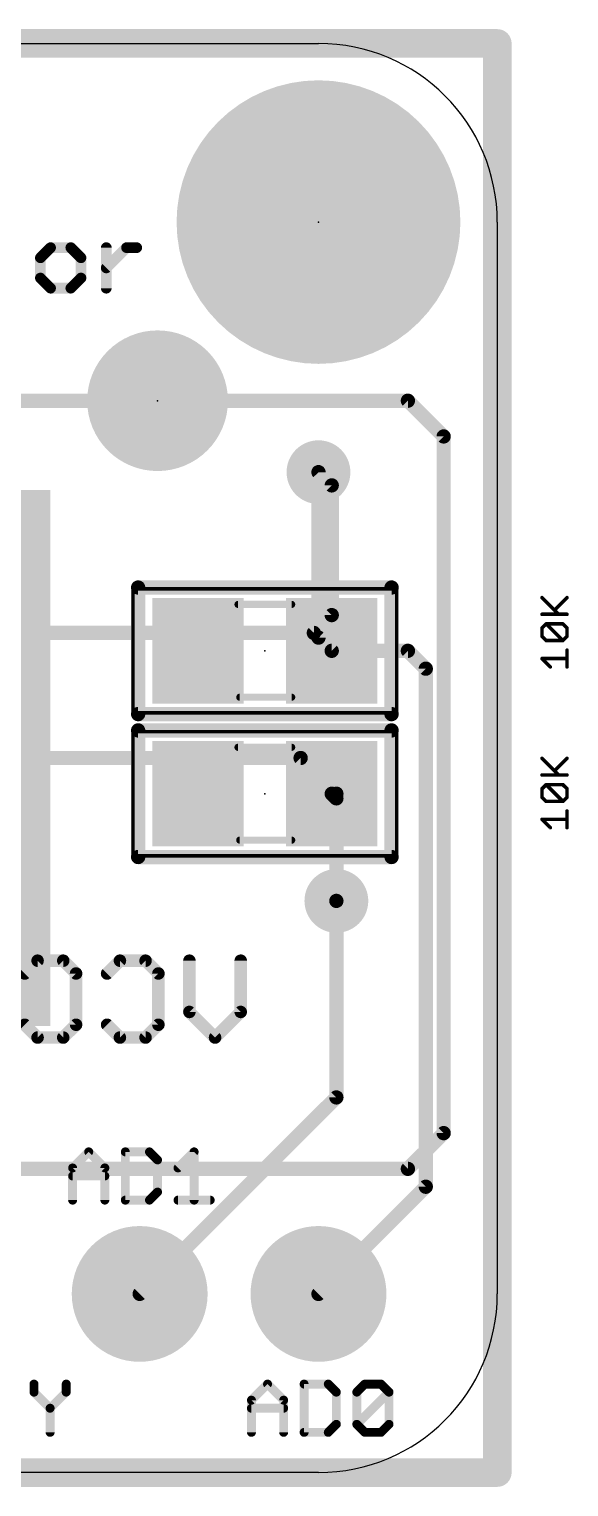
# Model space of a CAD drawing. Extents: x -3.8 to 18.8, y -5 to 15.7.
# Drawn here: x 11.13 to 18.8, y -5.03 to 15.7 of the extents above; entities that cross this region are included whole.
import ezdxf

# ---------------------------------------------------------------- set-up
doc = ezdxf.new("R2010")
doc.units = 0
for name, color, linetype in [('1', 12, 'CONTINUOUS'), ('16', 132, 'CONTINUOUS'), ('17', 110, 'CONTINUOUS'), ('18', 110, 'CONTINUOUS'), ('20', 53, 'CONTINUOUS'), ('21', 253, 'CONTINUOUS'), ('22', 253, 'CONTINUOUS'), ('23', 53, 'CONTINUOUS'), ('27', 253, 'CONTINUOUS'), ('39', 12, 'CONTINUOUS'), ('40', 132, 'CONTINUOUS'), ('41', 12, 'CONTINUOUS'), ('42', 132, 'CONTINUOUS'), ('51', 253, 'CONTINUOUS')]:
    doc.layers.add(name, color=color, linetype=linetype)

# ---------------------------------------------------------------- blocks, each defined once
blk = doc.blocks.new('RECT')
blk.add_solid([(-0.5, -0.5), (0.5, -0.5), (-0.5, 0.5), (0.5, 0.5)])
blk = doc.blocks.new('PIE')
at = {"const_width": 0.5}
blk.add_lwpolyline([(0, -0.25, 1), (0, 0.25, 1), (0, -0.25)], format="xyb", dxfattribs=at)
blk = doc.blocks.new('ROUNDP')
at = {"const_width": 0.5}
blk.add_lwpolyline([(0, -0.25, 1), (0, 0.25, 1), (0, -0.25)], format="xyb", dxfattribs=at)
blk = doc.blocks.new('ROUNDV')
at = {"const_width": 0.5}
blk.add_lwpolyline([(0, -0.25, 1), (0, 0.25, 1), (0, -0.25)], format="xyb", dxfattribs=at)

msp = doc.modelspace()

# ---------------------------------------------------------------- linework, layer by layer
at = {"layer": '1'}
for points, const_width in [([(-2.54, 15.494), (17.78, 15.494)], 0.4064), ([(17.78, 15.494), (17.78, -4.826)], 0.4064), ([(15.24, 9.398), (15.24, 7.046)], 0.2032), ([(15.24, 7.046), (15.428, 6.858)], 0.2032), ([(16.51, 6.858), (15.428, 6.858)], 0.2032), ([(16.764, 6.604), (16.51, 6.858)], 0.2032), ([(16.764, -0.762), (16.764, 6.604)], 0.2032), ([(15.494, 4.76), (15.428, 4.826)], 0.2032), ([(15.494, 3.302), (15.494, 4.76)], 0.2032), ([(15.494, 3.302), (15.494, 0.508)], 0.2032), ([(15.494, 0.508), (12.7, -2.286)], 0.2032), ([(15.24, -2.286), (16.764, -0.762)], 0.2032), ([(17.78, -4.826), (-2.54, -4.826)], 0.4064)]:
    msp.add_lwpolyline(points, dxfattribs=dict(at, const_width=const_width))
for points, const_width in [([(17.8816, 15.494, 1), (17.6784, 15.494)], 0.2032), ([(17.78, 15.3924, 1), (17.78, 15.5956)], 0.2032), ([(15.2908, 9.398, 1), (15.1892, 9.398)], 0.1016), ([(15.2759, 7.0819, 1), (15.2041, 7.0101)], 0.1016), ([(15.1892, 7.046, 1), (15.2908, 7.046)], 0.1016), ([(15.428, 6.9088, 1), (15.428, 6.8072)], 0.1016), ([(15.3921, 6.8221, 1), (15.4639, 6.8939)], 0.1016), ([(16.5459, 6.8939, 1), (16.4741, 6.8221)], 0.1016), ([(16.51, 6.8072, 1), (16.51, 6.9088)], 0.1016), ([(16.8148, 6.604, 1), (16.7132, 6.604)], 0.1016), ([(16.7281, 6.5681, 1), (16.7999, 6.6399)], 0.1016), ([(15.4639, 4.8619, 1), (15.3921, 4.7901)], 0.1016), ([(15.5448, 4.76, 1), (15.4432, 4.76)], 0.1016), ([(15.4581, 4.7241, 1), (15.5299, 4.7959)], 0.1016), ([(15.5448, 3.302, 1), (15.4432, 3.302)], 0.1016), ([(15.4432, 3.302, 1), (15.5448, 3.302)], 0.1016), ([(15.4432, 0.508, 1), (15.5448, 0.508)], 0.1016), ([(15.5299, 0.4721, 1), (15.4581, 0.5439)], 0.1016), ([(16.7132, -0.762, 1), (16.8148, -0.762)], 0.1016), ([(16.7999, -0.7979, 1), (16.7281, -0.7261)], 0.1016), ([(12.6641, -2.2501, 1), (12.7359, -2.3219)], 0.1016), ([(15.2041, -2.2501, 1), (15.2759, -2.3219)], 0.1016), ([(17.6784, -4.826, 1), (17.8816, -4.826)], 0.2032), ([(17.78, -4.9276, 1), (17.78, -4.7244)], 0.2032)]:
    msp.add_lwpolyline(points, format="xyb", dxfattribs=dict(at, const_width=const_width))
at = {"layer": '16', "const_width": 0.2032}
for points in [[(10.414, 10.414), (16.51, 10.414)], [(16.51, 10.414), (17.018, 9.906)], [(17.018, 9.906), (17.018, 0)], [(15.428, 9.21), (15.24, 9.398)], [(15.428, 7.366), (15.428, 9.21)], [(15.174, 7.112), (15.428, 7.366)], [(9.144, 7.112), (15.174, 7.112)], [(9.144, 5.334), (14.986, 5.334)], [(14.986, 5.334), (15.494, 4.826)], [(15.494, 4.826), (15.494, 3.302)], [(17.018, 0), (16.51, -0.508)], [(16.51, -0.508), (10.668, -0.508)]]:
    msp.add_lwpolyline(points, dxfattribs=at)
at = {"layer": '16', "const_width": 0.1016}
for points in [[(16.5459, 10.4499, 1), (16.4741, 10.3781)], [(16.51, 10.3632, 1), (16.51, 10.4648)], [(17.0688, 9.906, 1), (16.9672, 9.906)], [(16.9821, 9.8701, 1), (17.0539, 9.9419)], [(15.2759, 9.4339, 1), (15.2041, 9.3621)], [(15.4788, 9.21, 1), (15.3772, 9.21)], [(15.3921, 9.1741, 1), (15.4639, 9.2459)], [(15.4639, 7.3301, 1), (15.3921, 7.4019)], [(15.3772, 7.366, 1), (15.4788, 7.366)], [(15.1381, 7.1479, 1), (15.2099, 7.0761)], [(15.174, 7.0612, 1), (15.174, 7.1628)], [(15.0219, 5.3699, 1), (14.9501, 5.2981)], [(14.986, 5.2832, 1), (14.986, 5.3848)], [(15.5448, 4.826, 1), (15.4432, 4.826)], [(15.4581, 4.7901, 1), (15.5299, 4.8619)], [(15.4432, 3.302, 1), (15.5448, 3.302)], [(16.9672, 0, 1), (17.0688, 0)], [(17.0539, -0.0359, 1), (16.9821, 0.0359)], [(16.51, -0.5588, 1), (16.51, -0.4572)], [(16.4741, -0.4721, 1), (16.5459, -0.5439)]]:
    msp.add_lwpolyline(points, format="xyb", dxfattribs=at)
at = {"layer": '20'}
for p, q in [((0, 15.494), (15.24, 15.494)), ((17.78, 12.954), (17.78, -2.286)), ((15.24, -4.826), (0, -4.826))]:
    msp.add_line(p, q, dxfattribs=at)
for centre, start, end in [((15.24, 12.954), 0, 90), ((15.24, -2.286), 270, 0)]:
    msp.add_arc(centre, 2.54, start, end, dxfattribs=at)
at = {"layer": '21'}
for points, const_width in [([(15.24, 11.204, 1), (15.24, 14.704, 1), (15.24, 11.204)], 0.2032), ([(11.4339, 12.6285, 1), (11.4339, 12.5523)], 0.0762), ([(11.4609, 12.5635, 1), (11.407, 12.6174)], 0.0762), ([(11.749, 12.6174, 1), (11.6951, 12.5635)], 0.0762), ([(11.722, 12.5523, 1), (11.722, 12.6285)], 0.0762), ([(12.2635, 12.5904, 1), (12.1873, 12.5904)], 0.0762), ([(12.5135, 12.6285, 1), (12.5135, 12.5523)], 0.0762), ([(12.5404, 12.5635, 1), (12.4866, 12.6174)], 0.0762), ([(12.6576, 12.5523, 1), (12.6576, 12.6285)], 0.0762), ([(11.2629, 12.4733, 1), (11.3168, 12.4194)], 0.0762), ([(11.328, 12.4464, 1), (11.2518, 12.4464)], 0.0762), ([(11.9042, 12.4464, 1), (11.828, 12.4464)], 0.0762), ([(11.8392, 12.4194, 1), (11.893, 12.4733)], 0.0762), ([(11.3168, 12.1852, 1), (11.2629, 12.1313)], 0.0762), ([(11.893, 12.1313, 1), (11.8392, 12.1852)], 0.0762), ([(12.1984, 12.3293, 1), (12.2523, 12.2754)], 0.0762), ([(11.2518, 12.1583, 1), (11.328, 12.1583)], 0.0762), ([(11.4339, 12.0523, 1), (11.4339, 11.9761)], 0.0762), ([(11.407, 11.9873, 1), (11.4609, 12.0411)], 0.0762), ([(11.6951, 12.0411, 1), (11.749, 11.9873)], 0.0762), ([(11.722, 11.9761, 1), (11.722, 12.0523)], 0.0762), ([(11.828, 12.1583, 1), (11.9042, 12.1583)], 0.0762), ([(12.1873, 12.0142, 1), (12.2635, 12.0142)], 0.0762), ([(12.7288, 7.758, 1), (12.6272, 7.758)], 0.1016), ([(12.678, 7.8088, 1), (12.678, 7.7072)], 0.1016), ([(16.3288, 7.758, 1), (16.2272, 7.758)], 0.1016), ([(16.278, 7.7072, 1), (16.278, 7.8088)], 0.1016), ([(12.678, 6.0088, 1), (12.678, 5.9072)], 0.1016), ([(16.278, 5.9072, 1), (16.278, 6.0088)], 0.1016), ([(12.6272, 5.958, 1), (12.7288, 5.958)], 0.1016), ([(12.7288, 5.726, 1), (12.6272, 5.726)], 0.1016), ([(12.678, 5.7768, 1), (12.678, 5.6752)], 0.1016), ([(16.2272, 5.958, 1), (16.3288, 5.958)], 0.1016), ([(16.3288, 5.726, 1), (16.2272, 5.726)], 0.1016), ([(16.278, 5.6752, 1), (16.278, 5.7768)], 0.1016), ([(12.678, 3.9768, 1), (12.678, 3.8752)], 0.1016), ([(12.6272, 3.926, 1), (12.7288, 3.926)], 0.1016), ([(16.2272, 3.926, 1), (16.3288, 3.926)], 0.1016), ([(16.278, 3.8752, 1), (16.278, 3.9768)], 0.1016), ([(11.9987, -0.2437, 1), (11.9538, -0.2886)], 0.0635), ([(11.9987, -0.2886, 1), (11.9538, -0.2437)], 0.0635), ([(12.4959, -0.2344, 1), (12.4959, -0.2979)], 0.0635), ([(12.5277, -0.2661, 1), (12.4642, -0.2661)], 0.0635), ([(12.8616, -0.2437, 1), (12.8167, -0.2886)], 0.0635), ([(12.8391, -0.2979, 1), (12.8391, -0.2344)], 0.0635), ([(13.5049, -0.2661, 1), (13.4414, -0.2661)], 0.0635), ([(13.4956, -0.2886, 1), (13.4507, -0.2437)], 0.0635), ([(12.9853, -0.3805, 1), (12.9218, -0.3805)], 0.0635), ([(12.9311, -0.403, 1), (12.976, -0.3581)], 0.0635), ([(11.7793, -0.4949, 1), (11.7157, -0.4949)], 0.0635), ([(11.725, -0.4725, 1), (11.77, -0.5174)], 0.0635), ([(11.7475, -0.5776, 1), (11.7475, -0.6411)], 0.0635), ([(12.2368, -0.4949, 1), (12.1733, -0.4949)], 0.0635), ([(12.1826, -0.5174, 1), (12.2275, -0.4725)], 0.0635), ([(12.2051, -0.6411, 1), (12.2051, -0.5776)], 0.0635), ([(13.2219, -0.4725, 1), (13.2668, -0.5174)], 0.0635), ([(12.9218, -0.8381, 1), (12.9853, -0.8381)], 0.0635), ([(12.976, -0.8606, 1), (12.9311, -0.8157)], 0.0635), ([(11.7157, -0.9525, 1), (11.7793, -0.9525)], 0.0635), ([(12.1733, -0.9525, 1), (12.2368, -0.9525)], 0.0635), ([(12.4959, -0.9207, 1), (12.4959, -0.9843)], 0.0635), ([(12.4642, -0.9525, 1), (12.5277, -0.9525)], 0.0635), ([(12.8167, -0.93, 1), (12.8616, -0.975)], 0.0635), ([(12.8391, -0.9843, 1), (12.8391, -0.9207)], 0.0635), ([(13.2443, -0.9207, 1), (13.2443, -0.9843)], 0.0635), ([(13.4414, -0.9525, 1), (13.5049, -0.9525)], 0.0635), ([(13.7019, -0.9843, 1), (13.7019, -0.9207)], 0.0635), ([(11.2305, -3.5681, 1), (11.167, -3.5681)], 0.0635), ([(11.6881, -3.5681, 1), (11.6246, -3.5681)], 0.0635), ([(14.5387, -3.5457, 1), (14.4938, -3.5906)], 0.0635), ([(14.5387, -3.5906, 1), (14.4938, -3.5457)], 0.0635), ([(15.0359, -3.5364, 1), (15.0359, -3.5999)], 0.0635), ([(15.0677, -3.5681, 1), (15.0042, -3.5681)], 0.0635), ([(15.4016, -3.5457, 1), (15.3567, -3.5906)], 0.0635), ([(15.3791, -3.5999, 1), (15.3791, -3.5364)], 0.0635), ([(15.8987, -3.5364, 1), (15.8987, -3.5999)], 0.0635), ([(15.9212, -3.5906, 1), (15.8763, -3.5457)], 0.0635), ([(16.15, -3.5457, 1), (16.1051, -3.5906)], 0.0635), ([(16.1275, -3.5999, 1), (16.1275, -3.5364)], 0.0635), ([(11.2212, -3.6601, 1), (11.1763, -3.705)], 0.0635), ([(11.167, -3.6825, 1), (11.2305, -3.6825)], 0.0635), ([(11.6246, -3.6825, 1), (11.6881, -3.6825)], 0.0635), ([(11.6788, -3.705, 1), (11.6339, -3.6601)], 0.0635), ([(15.5253, -3.6825, 1), (15.4618, -3.6825)], 0.0635), ([(15.4711, -3.705, 1), (15.516, -3.6601)], 0.0635), ([(15.8161, -3.6825, 1), (15.7526, -3.6825)], 0.0635), ([(15.7619, -3.6601, 1), (15.8068, -3.705)], 0.0635), ([(16.2737, -3.6825, 1), (16.2102, -3.6825)], 0.0635), ([(16.2644, -3.705, 1), (16.2195, -3.6601)], 0.0635), ([(16.2195, -3.705, 1), (16.2644, -3.6601)], 0.0635), ([(11.4593, -3.9113, 1), (11.3958, -3.9113)], 0.0635), ([(11.4051, -3.8889, 1), (11.45, -3.9338)], 0.0635), ([(11.4051, -3.9338, 1), (11.45, -3.8889)], 0.0635), ([(14.265, -3.7745, 1), (14.31, -3.8194)], 0.0635), ([(14.2875, -3.8796, 1), (14.2875, -3.9431)], 0.0635), ([(14.3193, -3.7969, 1), (14.2558, -3.7969)], 0.0635), ([(14.7768, -3.7969, 1), (14.7133, -3.7969)], 0.0635), ([(14.7226, -3.8194, 1), (14.7675, -3.7745)], 0.0635), ([(14.7451, -3.9431, 1), (14.7451, -3.8796)], 0.0635), ([(15.4618, -4.1401, 1), (15.5253, -4.1401)], 0.0635), ([(15.516, -4.1626, 1), (15.4711, -4.1177)], 0.0635), ([(15.7526, -4.1401, 1), (15.8161, -4.1401)], 0.0635), ([(15.8068, -4.1177, 1), (15.7619, -4.1626)], 0.0635), ([(15.7619, -4.1177, 1), (15.8068, -4.1626)], 0.0635), ([(16.2102, -4.1401, 1), (16.2737, -4.1401)], 0.0635), ([(16.2644, -4.1626, 1), (16.2195, -4.1177)], 0.0635), ([(11.3958, -4.2545, 1), (11.4593, -4.2545)], 0.0635), ([(14.2558, -4.2545, 1), (14.3193, -4.2545)], 0.0635), ([(14.7133, -4.2545, 1), (14.7768, -4.2545)], 0.0635), ([(15.0359, -4.2228, 1), (15.0359, -4.2862)], 0.0635), ([(15.0042, -4.2545, 1), (15.0677, -4.2545)], 0.0635), ([(15.3567, -4.232, 1), (15.4016, -4.277)], 0.0635), ([(15.3791, -4.2862, 1), (15.3791, -4.2228)], 0.0635), ([(15.8987, -4.2228, 1), (15.8987, -4.2862)], 0.0635), ([(15.8763, -4.277, 1), (15.9212, -4.232)], 0.0635), ([(16.1051, -4.232, 1), (16.15, -4.277)], 0.0635), ([(16.1275, -4.2862, 1), (16.1275, -4.2228)], 0.0635)]:
    msp.add_lwpolyline(points, format="xyb", dxfattribs=dict(at, const_width=const_width))
for points, const_width in [([(11.4339, 12.5904), (11.2899, 12.4464)], 0.1524), ([(11.722, 12.5904), (11.4339, 12.5904)], 0.1524), ([(11.8661, 12.4464), (11.722, 12.5904)], 0.1524), ([(12.2254, 12.0142), (12.2254, 12.5904)], 0.1524), ([(12.2254, 12.3023), (12.5135, 12.5904)], 0.1524), ([(12.5135, 12.5904), (12.6576, 12.5904)], 0.1524), ([(11.2899, 12.4464), (11.2899, 12.1583)], 0.1524), ([(11.8661, 12.1583), (11.8661, 12.4464)], 0.1524), ([(11.2899, 12.1583), (11.4339, 12.0142)], 0.1524), ([(11.722, 12.0142), (11.8661, 12.1583)], 0.1524), ([(11.4339, 12.0142), (11.722, 12.0142)], 0.1524), ([(12.678, 5.958), (12.678, 7.758)], 0.2032), ([(12.678, 7.758), (16.278, 7.758)], 0.2032), ([(16.278, 7.758), (16.278, 5.958)], 0.2032), ([(16.278, 5.958), (12.678, 5.958)], 0.2032), ([(12.678, 3.926), (12.678, 5.726)], 0.2032), ([(12.678, 5.726), (16.278, 5.726)], 0.2032), ([(16.278, 5.726), (16.278, 3.926)], 0.2032), ([(16.278, 3.926), (12.678, 3.926)], 0.2032), ([(11.7475, -0.4949), (11.9763, -0.2661)], 0.127), ([(11.9763, -0.2661), (12.2051, -0.4949)], 0.127), ([(12.4959, -0.2661), (12.4959, -0.9525)], 0.127), ([(12.8391, -0.2661), (12.4959, -0.2661)], 0.127), ([(12.9535, -0.3805), (12.8391, -0.2661)], 0.127), ([(13.2443, -0.4949), (13.4731, -0.2661)], 0.127), ([(13.4731, -0.2661), (13.4731, -0.9525)], 0.127), ([(12.9535, -0.8381), (12.9535, -0.3805)], 0.127), ([(11.7475, -0.9525), (11.7475, -0.4949)], 0.127), ([(11.7475, -0.6093), (12.2051, -0.6093)], 0.127), ([(12.2051, -0.4949), (12.2051, -0.9525)], 0.127), ([(12.8391, -0.9525), (12.9535, -0.8381)], 0.127), ([(12.4959, -0.9525), (12.8391, -0.9525)], 0.127), ([(13.2443, -0.9525), (13.7019, -0.9525)], 0.127), ([(11.1987, -3.5681), (11.1987, -3.6825)], 0.127), ([(11.6563, -3.6825), (11.6563, -3.5681)], 0.127), ([(14.2875, -3.7969), (14.5163, -3.5681)], 0.127), ([(14.5163, -3.5681), (14.7451, -3.7969)], 0.127), ([(15.0359, -3.5681), (15.0359, -4.2545)], 0.127), ([(15.3791, -3.5681), (15.0359, -3.5681)], 0.127), ([(15.4935, -3.6825), (15.3791, -3.5681)], 0.127), ([(15.7843, -3.6825), (15.8987, -3.5681)], 0.127), ([(15.8987, -3.5681), (16.1275, -3.5681)], 0.127), ([(16.1275, -3.5681), (16.2419, -3.6825)], 0.127), ([(11.1987, -3.6825), (11.4275, -3.9113)], 0.127), ([(11.4275, -3.9113), (11.6563, -3.6825)], 0.127), ([(15.4935, -4.1401), (15.4935, -3.6825)], 0.127), ([(15.7843, -4.1401), (15.7843, -3.6825)], 0.127), ([(15.7843, -4.1401), (16.2419, -3.6825)], 0.127), ([(16.2419, -3.6825), (16.2419, -4.1401)], 0.127), ([(11.4275, -3.9113), (11.4275, -4.2545)], 0.127), ([(14.2875, -4.2545), (14.2875, -3.7969)], 0.127), ([(14.2875, -3.9113), (14.7451, -3.9113)], 0.127), ([(14.7451, -3.7969), (14.7451, -4.2545)], 0.127), ([(15.3791, -4.2545), (15.4935, -4.1401)], 0.127), ([(15.8987, -4.2545), (15.7843, -4.1401)], 0.127), ([(16.2419, -4.1401), (16.1275, -4.2545)], 0.127), ([(15.0359, -4.2545), (15.3791, -4.2545)], 0.127), ([(16.1275, -4.2545), (15.8987, -4.2545)], 0.127)]:
    msp.add_lwpolyline(points, dxfattribs=dict(at, const_width=const_width))
at = {"layer": '22', "const_width": 0.1778}
for points in [[(11.0676, 2.2698), (11.2497, 2.452)], [(11.2497, 2.452), (11.6141, 2.452)], [(11.6141, 2.452), (11.7963, 2.2698)], [(12.237, 2.2698), (12.4191, 2.452)], [(12.4191, 2.452), (12.7835, 2.452)], [(12.7835, 2.452), (12.9657, 2.2698)], [(13.4063, 1.7233), (13.4063, 2.452)], [(14.1351, 2.452), (14.1351, 1.7233)], [(11.7963, 2.2698), (11.7963, 1.5411)], [(12.9657, 2.2698), (12.9657, 1.5411)], [(13.7707, 1.3589), (13.4063, 1.7233)], [(14.1351, 1.7233), (13.7707, 1.3589)], [(11.2497, 1.3589), (11.0676, 1.5411)], [(11.7963, 1.5411), (11.6141, 1.3589)], [(12.4191, 1.3589), (12.237, 1.5411)], [(12.9657, 1.5411), (12.7835, 1.3589)], [(11.6141, 1.3589), (11.2497, 1.3589)], [(12.7835, 1.3589), (12.4191, 1.3589)]]:
    msp.add_lwpolyline(points, dxfattribs=at)
at = {"layer": '22', "const_width": 0.0889}
for points in [[(11.2497, 2.4965, 1), (11.2497, 2.4076)], [(11.2812, 2.4206, 1), (11.2183, 2.4835)], [(11.6455, 2.4835, 1), (11.5827, 2.4206)], [(11.6141, 2.4076, 1), (11.6141, 2.4965)], [(12.4191, 2.4965, 1), (12.4191, 2.4076)], [(12.4506, 2.4206, 1), (12.3877, 2.4835)], [(12.8149, 2.4835, 1), (12.7521, 2.4206)], [(12.7835, 2.4076, 1), (12.7835, 2.4965)], [(13.4508, 2.452, 1), (13.3619, 2.452)], [(14.1796, 2.452, 1), (14.0907, 2.452)], [(11.0361, 2.3013, 1), (11.099, 2.2384)], [(11.8408, 2.2698, 1), (11.7519, 2.2698)], [(11.7649, 2.2384, 1), (11.8277, 2.3013)], [(12.2055, 2.3013, 1), (12.2684, 2.2384)], [(13.0102, 2.2698, 1), (12.9213, 2.2698)], [(12.9343, 2.2384, 1), (12.9971, 2.3013)], [(13.4378, 1.7547, 1), (13.3749, 1.6918)], [(13.3619, 1.7233, 1), (13.4508, 1.7233)], [(14.0907, 1.7233, 1), (14.1796, 1.7233)], [(14.1665, 1.6918, 1), (14.1037, 1.7547)], [(11.099, 1.5725, 1), (11.0361, 1.5097)], [(11.7519, 1.5411, 1), (11.8408, 1.5411)], [(11.8277, 1.5097, 1), (11.7649, 1.5725)], [(12.2684, 1.5725, 1), (12.2055, 1.5097)], [(12.9213, 1.5411, 1), (13.0102, 1.5411)], [(12.9971, 1.5097, 1), (12.9343, 1.5725)], [(11.2497, 1.4034, 1), (11.2497, 1.3144)], [(11.2183, 1.3275, 1), (11.2812, 1.3903)], [(11.5827, 1.3903, 1), (11.6455, 1.3275)], [(11.6141, 1.3144, 1), (11.6141, 1.4034)], [(12.4191, 1.4034, 1), (12.4191, 1.3144)], [(12.3877, 1.3275, 1), (12.4506, 1.3903)], [(12.7521, 1.3903, 1), (12.8149, 1.3275)], [(12.7835, 1.3144, 1), (12.7835, 1.4034)], [(13.7393, 1.3903, 1), (13.8022, 1.3275)], [(13.7393, 1.3275, 1), (13.8022, 1.3903)]]:
    msp.add_lwpolyline(points, format="xyb", dxfattribs=at)
at = {"layer": '23'}
for p in [(15.24, 12.954), (12.954, 10.414), (14.478, 6.858), (14.478, 4.826)]:
    msp.add_point(p, dxfattribs=at)
at = {"layer": '27', "const_width": 0.0508}
for points in [[(18.652, 7.3778), (18.4147, 7.6151)], [(18.5927, 7.4371), (18.7706, 7.6151)], [(18.4147, 7.3778), (18.7706, 7.3778)], [(18.4147, 7.1816), (18.474, 7.2409)], [(18.474, 7.2409), (18.7113, 7.2409)], [(18.7113, 7.0036), (18.474, 7.2409)], [(18.7113, 7.2409), (18.7706, 7.1816)], [(18.4147, 7.0629), (18.4147, 7.1816)], [(18.474, 7.0036), (18.4147, 7.0629)], [(18.7706, 7.0629), (18.7113, 7.0036)], [(18.7706, 7.1816), (18.7706, 7.0629)], [(18.7113, 7.0036), (18.474, 7.0036)], [(18.7706, 6.6294), (18.7706, 6.8667)], [(18.5333, 6.6294), (18.4147, 6.748)], [(18.4147, 6.748), (18.7706, 6.748)], [(18.652, 5.0918), (18.4147, 5.3291)], [(18.5927, 5.1511), (18.7706, 5.3291)], [(18.4147, 5.0918), (18.7706, 5.0918)], [(18.4147, 4.8956), (18.474, 4.9549)], [(18.474, 4.9549), (18.7113, 4.9549)], [(18.7113, 4.7176), (18.474, 4.9549)], [(18.7113, 4.9549), (18.7706, 4.8956)], [(18.4147, 4.7769), (18.4147, 4.8956)], [(18.474, 4.7176), (18.4147, 4.7769)], [(18.7706, 4.7769), (18.7113, 4.7176)], [(18.7706, 4.8956), (18.7706, 4.7769)], [(18.7113, 4.7176), (18.474, 4.7176)], [(18.7706, 4.3434), (18.7706, 4.5807)], [(18.5333, 4.3434), (18.4147, 4.462)], [(18.4147, 4.462), (18.7706, 4.462)]]:
    msp.add_lwpolyline(points, dxfattribs=at)
at = {"layer": '27', "const_width": 0.0254}
for points in [[(18.4237, 7.6241, 1), (18.4057, 7.6061)], [(18.7796, 7.6061, 1), (18.7616, 7.6241)], [(18.4147, 7.3905, 1), (18.4147, 7.3651)], [(18.474, 7.2536, 1), (18.474, 7.2282)], [(18.483, 7.2499, 1), (18.465, 7.2319)], [(18.483, 7.2319, 1), (18.465, 7.2499)], [(18.5837, 7.4461, 1), (18.6016, 7.4281)], [(18.643, 7.3688, 1), (18.6609, 7.3868)], [(18.7203, 7.2499, 1), (18.7023, 7.2319)], [(18.7113, 7.2282, 1), (18.7113, 7.2536)], [(18.7706, 7.3651, 1), (18.7706, 7.3905)], [(18.4274, 7.1816, 1), (18.402, 7.1816)], [(18.4057, 7.1905, 1), (18.4237, 7.1726)], [(18.4237, 7.0719, 1), (18.4057, 7.0539)], [(18.402, 7.0629, 1), (18.4274, 7.0629)], [(18.7833, 7.1816, 1), (18.7579, 7.1816)], [(18.7579, 7.0629, 1), (18.7833, 7.0629)], [(18.7616, 7.1726, 1), (18.7796, 7.1905)], [(18.7796, 7.0539, 1), (18.7616, 7.0719)], [(18.474, 7.0163, 1), (18.474, 6.9909)], [(18.465, 6.9946, 1), (18.483, 7.0126)], [(18.7023, 7.0126, 1), (18.7203, 6.9946)], [(18.7023, 6.9946, 1), (18.7203, 7.0126)], [(18.7113, 6.9909, 1), (18.7113, 7.0163)], [(18.7833, 6.8667, 1), (18.7579, 6.8667)], [(18.4237, 6.757, 1), (18.4057, 6.7391)], [(18.4147, 6.7607, 1), (18.4147, 6.7353)], [(18.5244, 6.6204, 1), (18.5423, 6.6384)], [(18.7579, 6.6294, 1), (18.7833, 6.6294)], [(18.7706, 6.7353, 1), (18.7706, 6.7607)], [(18.4237, 5.3381, 1), (18.4057, 5.3201)], [(18.7796, 5.3201, 1), (18.7616, 5.3381)], [(18.4147, 5.1045, 1), (18.4147, 5.0791)], [(18.474, 4.9676, 1), (18.474, 4.9422)], [(18.483, 4.9639, 1), (18.465, 4.9459)], [(18.483, 4.9459, 1), (18.465, 4.9639)], [(18.5837, 5.1601, 1), (18.6016, 5.1421)], [(18.643, 5.0828, 1), (18.6609, 5.1008)], [(18.7203, 4.9639, 1), (18.7023, 4.9459)], [(18.7113, 4.9422, 1), (18.7113, 4.9676)], [(18.7706, 5.0791, 1), (18.7706, 5.1045)], [(18.4274, 4.8956, 1), (18.402, 4.8956)], [(18.4057, 4.9045, 1), (18.4237, 4.8866)], [(18.4237, 4.7859, 1), (18.4057, 4.7679)], [(18.402, 4.7769, 1), (18.4274, 4.7769)], [(18.7833, 4.8956, 1), (18.7579, 4.8956)], [(18.7579, 4.7769, 1), (18.7833, 4.7769)], [(18.7616, 4.8866, 1), (18.7796, 4.9045)], [(18.7796, 4.7679, 1), (18.7616, 4.7859)], [(18.474, 4.7303, 1), (18.474, 4.7049)], [(18.465, 4.7086, 1), (18.483, 4.7266)], [(18.7023, 4.7266, 1), (18.7203, 4.7086)], [(18.7023, 4.7086, 1), (18.7203, 4.7266)], [(18.7113, 4.7049, 1), (18.7113, 4.7303)], [(18.7833, 4.5807, 1), (18.7579, 4.5807)], [(18.4237, 4.471, 1), (18.4057, 4.4531)], [(18.4147, 4.4747, 1), (18.4147, 4.4493)], [(18.5244, 4.3344, 1), (18.5423, 4.3524)], [(18.7579, 4.3434, 1), (18.7833, 4.3434)], [(18.7706, 4.4493, 1), (18.7706, 4.4747)]]:
    msp.add_lwpolyline(points, format="xyb", dxfattribs=at)
at = {"layer": '39'}
for points, const_width in [([(15.24, 11.954, 1), (15.24, 13.954, 1), (15.24, 11.954)], 2.032), ([(12.954, 11.164, 0.4142), (12.204, 10.414)], 0.5), ([(13.704, 10.414, 0.4142), (12.954, 11.164)], 0.5), ([(12.954, 11.289, 1), (12.954, 11.039)], 0.25), ([(12.954, 11.039, 1), (12.954, 11.289)], 0.25), ([(12.204, 10.414, 0.4142), (12.954, 9.664)], 0.5), ([(12.329, 10.414, 1), (12.079, 10.414)], 0.25), ([(12.954, 9.664, 0.4142), (13.704, 10.414)], 0.5), ([(13.829, 10.414, 1), (13.579, 10.414)], 0.25), ([(12.079, 10.414, 1), (12.329, 10.414)], 0.25), ([(13.579, 10.414, 1), (13.829, 10.414)], 0.25), ([(12.954, 9.789, 1), (12.954, 9.539)], 0.25), ([(12.954, 9.539, 1), (12.954, 9.789)], 0.25), ([(12.605, 7.7537, 1), (12.605, 7.7283)], 0.0254), ([(12.6177, 7.741, 1), (12.5923, 7.741)], 0.0254), ([(16.3637, 7.741, 1), (16.3383, 7.741)], 0.0254), ([(16.351, 7.7283, 1), (16.351, 7.7537)], 0.0254), ([(12.605, 5.9877, 1), (12.605, 5.9623)], 0.0254), ([(12.5923, 5.975, 1), (12.6177, 5.975)], 0.0254), ([(16.3383, 5.975, 1), (16.3637, 5.975)], 0.0254), ([(16.351, 5.9623, 1), (16.351, 5.9877)], 0.0254), ([(12.605, 5.7217, 1), (12.605, 5.6963)], 0.0254), ([(12.6177, 5.709, 1), (12.5923, 5.709)], 0.0254), ([(16.3637, 5.709, 1), (16.3383, 5.709)], 0.0254), ([(16.351, 5.6963, 1), (16.351, 5.7217)], 0.0254), ([(12.605, 3.9557, 1), (12.605, 3.9303)], 0.0254), ([(12.5923, 3.943, 1), (12.6177, 3.943)], 0.0254), ([(16.3383, 3.943, 1), (16.3637, 3.943)], 0.0254), ([(16.351, 3.9303, 1), (16.351, 3.9557)], 0.0254)]:
    msp.add_lwpolyline(points, format="xyb", dxfattribs=dict(at, const_width=const_width))
at = {"layer": '39', "const_width": 0.0508}
for points in [[(12.605, 7.741), (16.351, 7.741)], [(12.605, 5.975), (12.605, 7.741)], [(16.351, 7.741), (16.351, 5.975)], [(16.351, 5.975), (12.605, 5.975)], [(12.605, 5.709), (16.351, 5.709)], [(12.605, 3.943), (12.605, 5.709)], [(16.351, 5.709), (16.351, 3.943)], [(16.351, 3.943), (12.605, 3.943)]]:
    msp.add_lwpolyline(points, dxfattribs=at)
at = {"layer": '40', "const_width": 2.032}
msp.add_lwpolyline([(15.24, 11.954, 1), (15.24, 13.954, 1), (15.24, 11.954)], format="xyb", dxfattribs=at)
at = {"layer": '41'}
for points, const_width in [([(15.24, 11.954, 1), (15.24, 13.954, 1), (15.24, 11.954)], 2.032), ([(12.954, 11.164, 0.4142), (12.204, 10.414)], 0.5), ([(13.704, 10.414, 0.4142), (12.954, 11.164)], 0.5), ([(12.954, 11.289, 1), (12.954, 11.039)], 0.25), ([(12.954, 11.039, 1), (12.954, 11.289)], 0.25), ([(12.204, 10.414, 0.4142), (12.954, 9.664)], 0.5), ([(12.329, 10.414, 1), (12.079, 10.414)], 0.25), ([(12.954, 9.664, 0.4142), (13.704, 10.414)], 0.5), ([(13.829, 10.414, 1), (13.579, 10.414)], 0.25), ([(12.079, 10.414, 1), (12.329, 10.414)], 0.25), ([(13.579, 10.414, 1), (13.829, 10.414)], 0.25), ([(12.954, 9.789, 1), (12.954, 9.539)], 0.25), ([(12.954, 9.539, 1), (12.954, 9.789)], 0.25)]:
    msp.add_lwpolyline(points, format="xyb", dxfattribs=dict(at, const_width=const_width))
at = {"layer": '42', "const_width": 2.032}
msp.add_lwpolyline([(15.24, 11.954, 1), (15.24, 13.954, 1), (15.24, 11.954)], format="xyb", dxfattribs=at)
at = {"layer": '51', "const_width": 0.1016}
for points in [[(14.097, 7.518), (14.859, 7.518)], [(14.122, 6.198), (14.859, 6.198)], [(14.097, 5.486), (14.859, 5.486)], [(14.122, 4.166), (14.859, 4.166)]]:
    msp.add_lwpolyline(points, dxfattribs=at)
at = {"layer": '51', "const_width": 0.0508}
for points in [[(14.097, 7.5434, 1), (14.097, 7.4926)], [(14.859, 7.4926, 1), (14.859, 7.5434)], [(14.122, 6.2234, 1), (14.122, 6.1726)], [(14.859, 6.1726, 1), (14.859, 6.2234)], [(14.097, 5.5114, 1), (14.097, 5.4606)], [(14.859, 5.4606, 1), (14.859, 5.5114)], [(14.122, 4.1914, 1), (14.122, 4.1406)], [(14.859, 4.1406, 1), (14.859, 4.1914)]]:
    msp.add_lwpolyline(points, format="xyb", dxfattribs=at)

# ---------------------------------------------------------------- block references
at = {"layer": '1'}
msp.add_blockref('PIE', (12.954, 10.414), dxfattribs=at)
at = {"layer": '1', "xscale": 1.3, "yscale": 1.5}
for p in [(13.528, 6.858), (15.428, 6.858), (13.528, 4.826), (15.428, 4.826)]:
    msp.add_blockref('RECT', p, dxfattribs=at)
at = {"layer": '17', "xscale": 3.516, "yscale": 3.516}
msp.add_blockref('ROUNDP', (15.24, 12.954), dxfattribs=at)
msp.add_blockref('ROUNDP', (15.24, 12.954), dxfattribs=at)
at = {"layer": '17', "xscale": 1.9304, "yscale": 1.9304, "rotation": 90}
for p in [(12.7, -2.286), (12.7, -2.286), (15.24, -2.286), (15.24, -2.286)]:
    msp.add_blockref('ROUNDP', p, dxfattribs=at)
at = {"layer": '18', "xscale": 0.9064, "yscale": 0.9064}
for p in [(15.24, 9.398), (15.24, 9.398), (15.494, 3.302), (15.494, 3.302)]:
    msp.add_blockref('ROUNDV', p, dxfattribs=at)
at = {"layer": '41', "xscale": 1.524, "yscale": 7.62}
msp.add_blockref('RECT', (10.668, 5.334), dxfattribs=at)
at = {"layer": '51'}
for p, xscale, yscale in [((13.7609, 6.8592), 0.7501, 1.4501), ((15.2087, 6.8592), 0.7501, 1.4501), ((13.7609, 4.8272), 0.7501, 1.4501), ((15.2087, 4.8272), 0.7501, 1.4501), ((12.7, -2.286), 0.508, 0.508), ((15.24, -2.286), 0.508, 0.508)]:
    msp.add_blockref('RECT', p, dxfattribs=dict(at, xscale=xscale, yscale=yscale))

doc.saveas('drawing.dxf')
